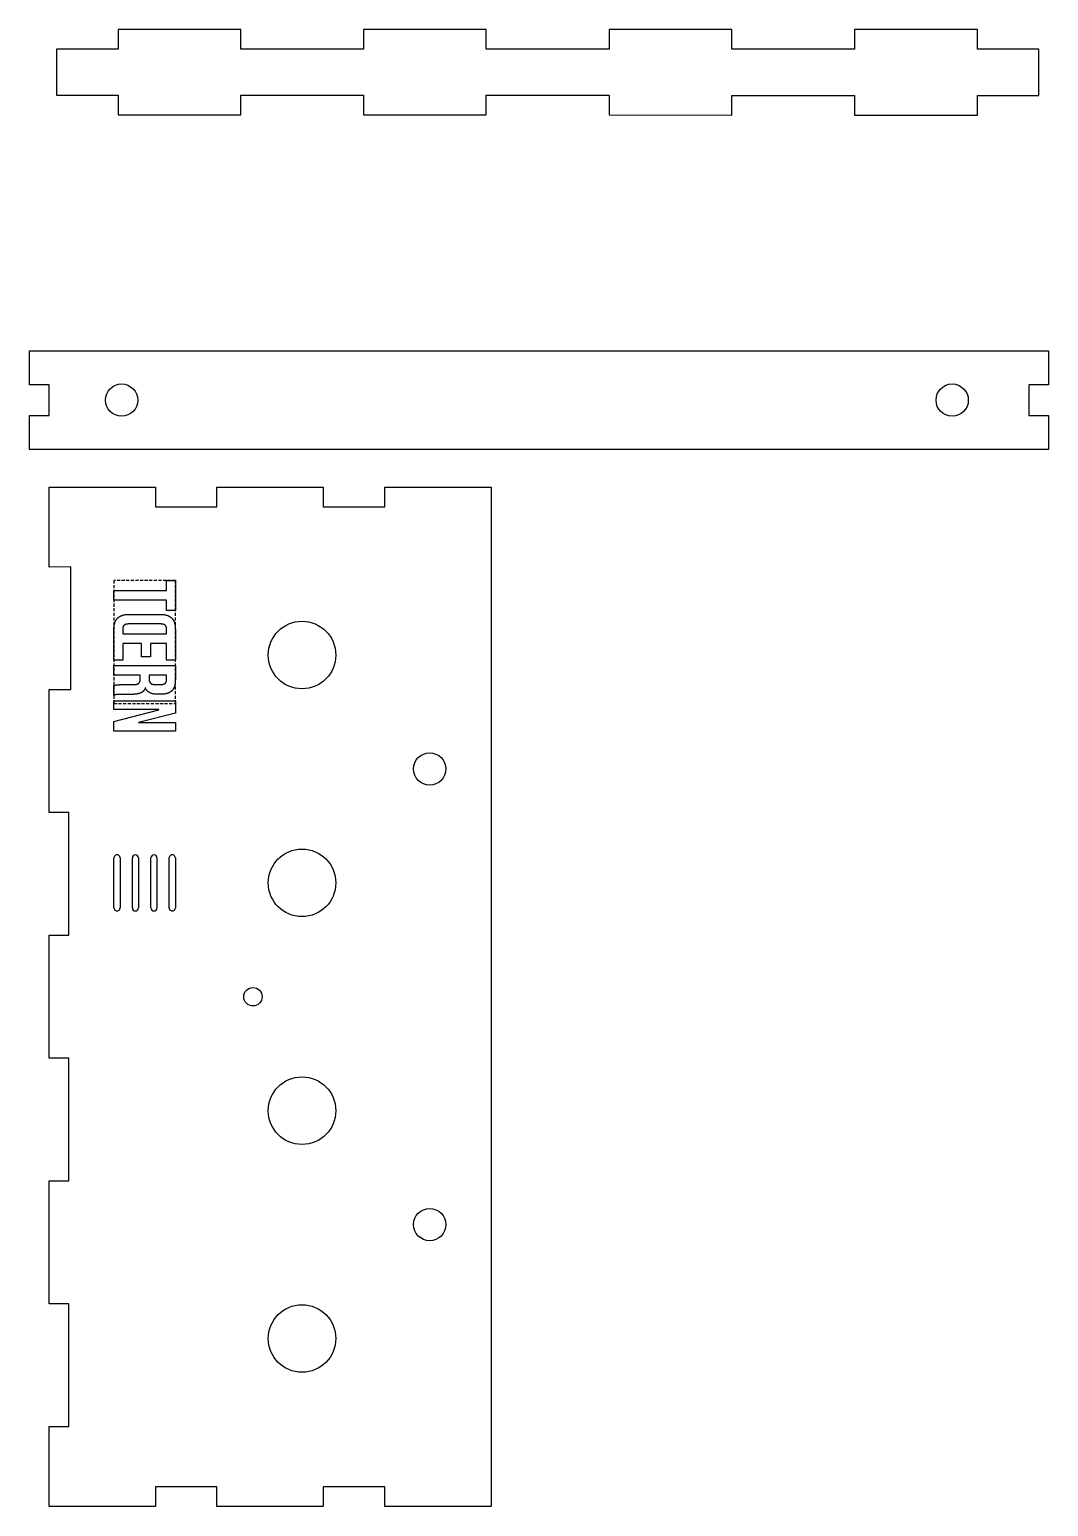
# Model space of a CAD drawing. Header units: millimetres. Extents: x 171 to 337, y -325 to -84.
import ezdxf

# ---------------------------------------------------------------- set-up
doc = ezdxf.new("R2010")
doc.units = ezdxf.units.MM
doc.linetypes.add('DASHED', pattern=[0.75, 0.5, -0.25])
doc.layers.get('0').update_dxf_attribs({"linetype": 'CONTINUOUS'})

msp = doc.modelspace()

# ---------------------------------------------------------------- linework, layer by layer
at = {"linetype": 'DASHED'}
for p, q in [((184.6, -174.09), (184.6, -194.09)), ((194.6, -174.09), (184.6, -174.09)), ((194.6, -194.09), (194.6, -174.09)), ((184.6, -194.09), (194.6, -194.09))]:
    msp.add_line(p, q, dxfattribs=at)
for p, q in [((193.17, -175.73), (193.17, -174.09)), ((193.17, -174.09), (194.6, -174.09)), ((194.6, -174.09), (194.6, -178.94)), ((184.6, -177.3), (184.6, -175.73)), ((184.6, -175.73), (193.17, -175.73)), ((193.17, -177.3), (184.6, -177.3)), ((193.17, -178.94), (193.17, -177.3)), ((187.07, -179.59), (192.13, -179.59)), ((194.6, -178.94), (193.17, -178.94)), ((184.6, -187.04), (184.6, -181.93)), ((186.03, -181.96), (186.03, -182.76)), ((186.03, -182.76), (193.17, -182.76)), ((192.2, -181.16), (187, -181.16)), ((193.17, -182.76), (193.17, -181.96)), ((194.6, -181.93), (194.6, -187.04)), ((189.1, -184.33), (186.03, -184.33)), ((186.03, -184.33), (186.03, -187.04)), ((189.1, -186.49), (189.1, -184.33)), ((193.17, -184.33), (190.53, -184.33)), ((190.53, -184.33), (190.53, -186.49)), ((193.17, -187.04), (193.17, -184.33)), ((186.03, -187.04), (184.6, -187.04)), ((190.53, -186.49), (189.1, -186.49)), ((194.6, -187.04), (193.17, -187.04)), ((184.6, -189.52), (184.6, -187.94)), ((184.6, -187.94), (194.6, -187.94)), ((188.89, -189.52), (184.6, -189.52)), ((188.89, -190.06), (188.89, -189.52)), ((193.17, -189.52), (190.32, -189.52)), ((190.32, -189.52), (190.32, -190.09)), ((193.17, -190.23), (193.17, -189.52)), ((194.6, -187.94), (194.6, -190.27)), ((184.6, -192.79), (184.6, -191.19)), ((185.83, -191.04), (187.66, -191.04)), ((189.72, -191.57), (189.69, -191.57)), ((191.37, -191.03), (192.15, -191.03)), ((184.6, -195.1), (184.6, -193.7)), ((184.6, -193.7), (194.6, -193.7)), ((187.57, -192.62), (185.82, -192.62)), ((192.3, -192.6), (191.69, -192.6)), ((194.6, -193.7), (194.6, -195.67)), ((191.9, -195.1), (184.6, -195.1)), ((184.6, -197.02), (191.9, -195.13)), ((184.6, -198.63), (184.6, -197.02)), ((194.6, -195.67), (188.62, -197.2)), ((188.62, -197.2), (188.62, -197.23)), ((191.9, -195.13), (191.9, -195.1)), ((194.6, -198.63), (184.6, -198.63)), ((188.62, -197.23), (194.6, -197.23)), ((194.6, -197.23), (194.6, -198.63)), ((184.6, -227.39), (184.6, -219.25)), ((185.6, -219.25), (185.6, -227.39)), ((187.6, -227.39), (187.6, -219.25)), ((188.6, -219.25), (188.6, -227.39)), ((190.6, -227.39), (190.6, -219.25)), ((191.6, -219.25), (191.6, -227.39)), ((193.6, -227.39), (193.6, -219.25)), ((194.6, -219.25), (194.6, -227.39))]:
    msp.add_line(p, q)
for points in [[(205.26, -87.56), (205.26, -84.36), (185.26, -84.35), (185.26, -87.55), (175.26, -87.55), (175.26, -95.05), (185.26, -95.05), (185.26, -98.25), (205.26, -98.26), (205.26, -95.06), (225.26, -95.06), (225.26, -98.26), (245.26, -98.26), (245.26, -95.06), (265.26, -95.06), (265.26, -98.26), (285.26, -98.27), (285.26, -95.07), (305.26, -95.07), (305.26, -98.27), (325.26, -98.27), (325.26, -95.07), (335.26, -95.07), (335.26, -87.57), (325.26, -87.57), (325.26, -84.37), (305.26, -84.37), (305.26, -87.57), (285.26, -87.57), (285.26, -84.37), (265.26, -84.36), (265.26, -87.56), (245.26, -87.56), (245.26, -84.36), (225.26, -84.36), (225.26, -87.56)], [(170.85, -136.65), (336.85, -136.65), (336.85, -142.2), (333.65, -142.2), (333.65, -147.2), (336.85, -147.2), (336.85, -152.75), (170.85, -152.75), (170.85, -147.2), (174.05, -147.2), (174.05, -142.2), (170.85, -142.2)], [(201.37, -162.07), (201.37, -158.87), (218.71, -158.87), (218.71, -162.07), (228.71, -162.07), (228.71, -158.87), (246.04, -158.87), (246.04, -324.87), (228.71, -324.87), (228.71, -321.67), (218.71, -321.67), (218.71, -324.87), (201.37, -324.87), (201.37, -321.67), (191.37, -321.67), (191.37, -324.87), (174.04, -324.87), (174.04, -311.86), (177.24, -311.86), (177.24, -291.86), (174.04, -291.86), (174.04, -271.86), (177.24, -271.86), (177.24, -251.86), (174.04, -251.86), (174.04, -231.86), (177.24, -231.86), (177.24, -211.86), (174.04, -211.84), (174.04, -191.84), (177.58, -191.84), (177.58, -171.84), (174.04, -171.89), (174.04, -158.87), (191.37, -158.87), (191.37, -162.07)]]:
    msp.add_lwpolyline(points, close=True)
for centre, radius in [((185.85, -144.7), 2.63), ((321.16, -144.7), 2.63), ((215.24, -186.22), 5.5), ((236.04, -204.77), 2.63), ((215.24, -223.32), 5.5), ((207.24, -241.87), 1.5), ((215.24, -260.42), 5.5), ((236.04, -278.97), 2.63), ((215.24, -297.52), 5.5)]:
    msp.add_circle(centre, radius)
for centre, start, end in [((185.1, -219.25), 59.9931, 180), ((185.1, -219.25), 0, 59.9931), ((188.1, -219.25), 90.0686, 180), ((188.1, -219.25), 0, 90.0686), ((191.1, -219.25), 0, 180), ((194.1, -219.25), 120.0039, 180), ((194.1, -219.25), 0, 120.0039), ((185.1, -227.39), 180, 299.9951), ((185.1, -227.39), -60.0049, 0), ((188.1, -227.39), 180, 270.9848), ((188.1, -227.39), -89.0152, 0), ((191.1, -227.39), 180, 270.0129), ((191.1, -227.39), -89.9871, 0), ((194.1, -227.39), 180, 240.0086), ((194.1, -227.39), -119.9914, 0)]:
    msp.add_arc(centre, 0.5, start, end)
for points in [[(184.6, -181.93), (184.6, -180.76), (185.23, -180.17)], [(185.23, -180.17), (185.86, -179.59), (187.07, -179.59)], [(192.13, -179.59), (193.35, -179.59), (193.97, -180.17)], [(193.97, -180.17), (194.6, -180.76), (194.6, -181.93)], [(186.26, -181.36), (186.03, -181.57), (186.03, -181.96)], [(187, -181.16), (186.49, -181.16), (186.26, -181.36)], [(192.95, -181.36), (192.72, -181.16), (192.2, -181.16)], [(193.17, -181.96), (193.17, -181.57), (192.95, -181.36)], [(184.6, -191.19), (184.85, -191.1), (185.06, -191.07)], [(185.06, -191.07), (185.27, -191.04), (185.83, -191.04)], [(188.99, -192.37), (188.46, -192.62), (187.57, -192.62)], [(187.66, -191.04), (188.35, -191.04), (188.62, -190.82)], [(188.62, -190.82), (188.89, -190.6), (188.89, -190.06)], [(189.69, -191.57), (189.52, -192.14), (188.99, -192.37)], [(191.69, -192.6), (190.13, -192.6), (189.72, -191.57)], [(190.32, -190.09), (190.32, -190.56), (190.56, -190.79)], [(190.56, -190.79), (190.8, -191.03), (191.37, -191.03)], [(192.15, -191.03), (192.69, -191.03), (192.93, -190.83)], [(194.03, -192.04), (193.47, -192.6), (192.3, -192.6)], [(192.93, -190.83), (193.17, -190.64), (193.17, -190.23)], [(194.6, -190.27), (194.6, -191.49), (194.03, -192.04)], [(185.12, -192.64), (184.86, -192.67), (184.6, -192.79)], [(185.82, -192.62), (185.39, -192.62), (185.12, -192.64)]]:
    msp.add_open_spline(points, degree=2)

doc.saveas('drawing.dxf')
